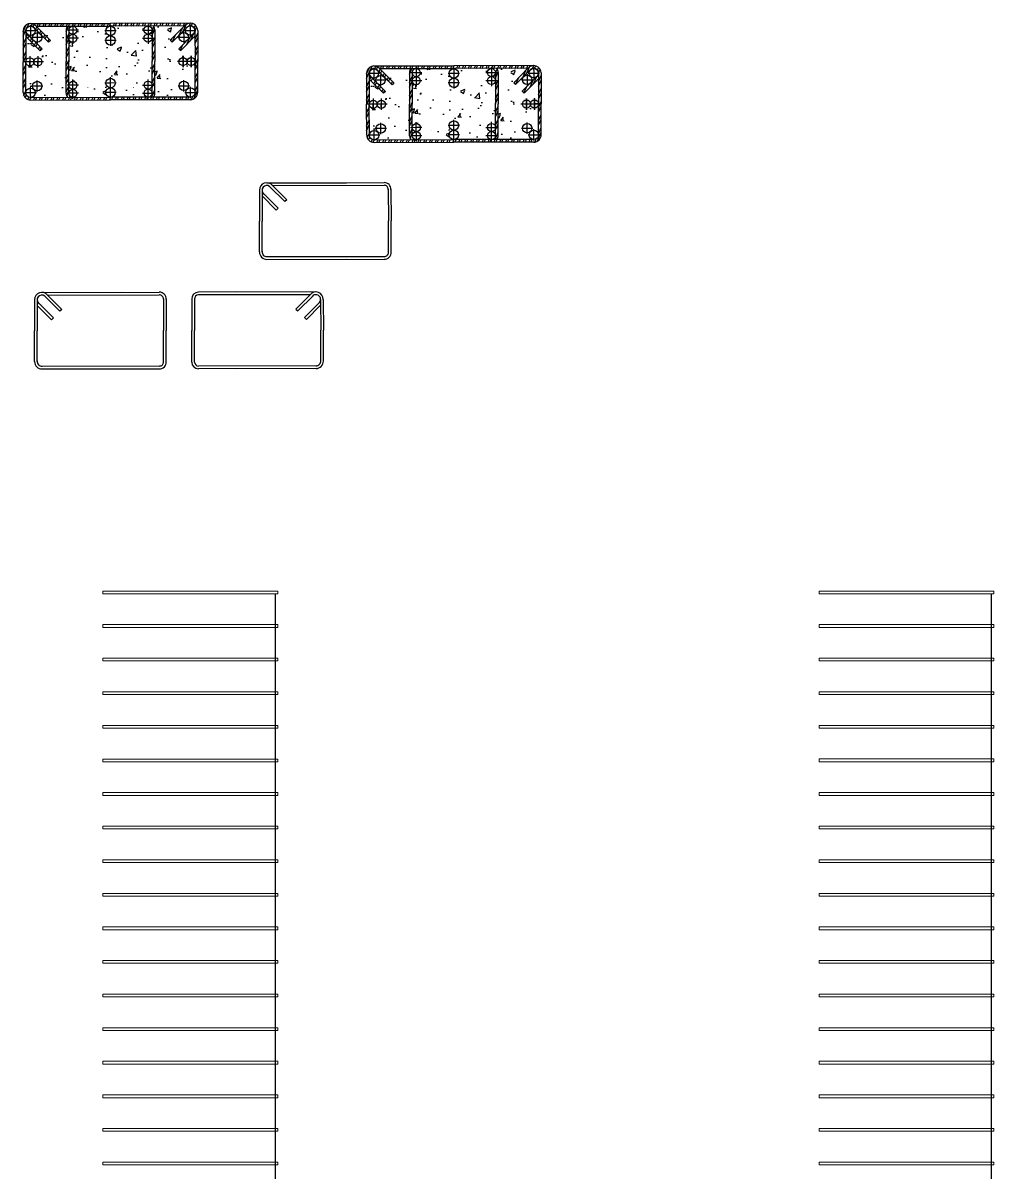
# Model space of a CAD drawing. Header units: millimetres. Extents: x 2329 to 2450, y 1882 to 1940.
# Drawn here: x 2446.866 to 2449.754, y 1908.313 to 1911.754 of the extents above; entities that cross this region are included whole.
import ezdxf

# ---------------------------------------------------------------- set-up
doc = ezdxf.new("R2010")
doc.units = ezdxf.units.MM
doc.linetypes.add('CENTRO', pattern=[50.8, 31.75, -6.35, 6.35, -6.35])
for name, color, linetype, lineweight in [('armature longitudinali', 5, 'Continuous', 25), ('Fondazione', 7, 'Continuous', 25), ('staffe', 252, 'Continuous', 20)]:
    doc.layers.add(name, color=color, linetype=linetype, lineweight=lineweight)
doc.layers.add('grigio', color=252, linetype='Continuous')
doc.layers.add('linea di sezione', color=10, linetype='CENTRO')
pattern_1 = [(246, (0, 0), (0.01450253414, -0.00645694421), []), (246, (0.002845, -0.00741), (0.01450253414, -0.00645694421), [])]
pattern_2 = [(246, (1.02161, -0.126401), (0.01450253414, -0.00645694421), []), (246, (1.024454, -0.133811), (0.01450253414, -0.00645694421), [])]
pattern_3 = [(50, (1.02161, -0.1264), (0.1275292683, -0.01115736), [0.013335, -0.146685]), (355, (1.02161, -0.1264), (-0.024670395, 0.1337397917), [0.010668, -0.117348409]), (100.4514447, (1.03224, -0.12733), (0.102858873, 0.1225824263), [0.011333006, -0.124663171]), (46.1842, (1.02161, -0.09084), (0.189755329, -0.0294296296), [0.0200025, -0.2200275]), (96.6355576, (1.03742, -0.0933), (0.166182894, 0.173198287), [0.016999516, -0.186994926]), (351.184151, (1.0216, -0.09084), (0.166182894, 0.173198287), [0.016001977, -0.176021812]), (21, (1.03939, -0.09973), (0.106130074, -0.0715856387), [0.013335, -0.146685]), (326, (1.03939, -0.09973), (0.04326142, 0.1289315763), [0.010668, -0.117348]), (71.451445, (1.04823, -0.1057), (0.1493914935, 0.057345938), [0.011333006, -0.1246629563]), (37.5, (1.02161, -0.1264), (0.0021620223, 0.0591885272), [0, -0.1159256, 0, -0.119126, 0, -0.1177925]), (7.5, (1.02161, -0.1264), (0.0467737638, 0.0701264024), [0, -0.0679196, 0, -0.1132586, 0, -0.0448945]), (327.5, (0.98196, -0.1264), (0.0949134166, -0.0040101208), [0, -0.04445, 0, -0.138684, 0, -0.184023]), (317.5, (0.96418, -0.1264), (0.103690427, 0.0177985437), [0, -0.057785, 0, -0.0921004, 0, -0.130683])]

# ---------------------------------------------------------------- blocks, each defined once
blk = doc.blocks.new('*U8')
at = {"layer": 'staffe'}
blk.add_lwpolyline([(-0.0083, -0.512), (-0.0083, 0.008), (0, 0.008), (0, -0.512)], close=True, dxfattribs=at)
blk = doc.blocks.new('*U9')
at = {"layer": 'staffe', "color": 0, "linetype": 'ByBlock', "lineweight": -2, "transparency": 16777216, "rotation": 270}
for p in [(2449.7463, 1910.0547), (2449.7463, 1909.9547), (2449.7463, 1909.8547), (2449.7463, 1909.7547), (2449.7463, 1909.6547), (2449.7463, 1909.5547), (2449.7463, 1909.4547), (2449.7463, 1909.3547), (2449.7463, 1909.2547), (2449.7463, 1909.1547), (2449.7463, 1909.0547), (2449.7463, 1908.9547), (2449.7463, 1908.8547), (2449.7463, 1908.7547), (2449.7463, 1908.6547), (2449.7463, 1908.5547), (2449.7463, 1908.4547), (2449.7463, 1908.3547)]:
    blk.add_blockref('*U8', p, dxfattribs=at)

msp = doc.modelspace()

# ---------------------------------------------------------------- hatches: boundary and pattern name
at = {"layer": 'grigio', "transparency": 33554687}
h = msp.add_hatch(dxfattribs=at)
h.set_pattern_fill('STEEL', color=256, scale=0.005, angle=201)
h.set_pattern_definition(pattern_1)
h.paths.add_polyline_path([(2446.8744, 1911.6386), (2446.8744, 1911.7306, -0.623285), (2446.897, 1911.7416), (2446.9422, 1911.6964), (2446.9479, 1911.702), (2446.9054, 1911.7446), (2446.9054, 1911.7446, 0.702941), (2446.8664, 1911.7306), (2446.8664, 1911.6386), (2446.8668, 1911.5467, 0.408671), (2446.8889, 1911.5246), (2447.1265, 1911.5253), (2447.364, 1911.5255, 0.411459), (2447.386, 1911.5479), (2447.386, 1911.6396), (2447.3857, 1911.7316, 0.702941), (2447.3467, 1911.7454), (2447.3467, 1911.7454), (2447.3043, 1911.7027), (2447.31, 1911.6971), (2447.3526, 1911.74, -0.715008), (2447.3777, 1911.7316), (2447.378, 1911.6396), (2447.378, 1911.5476, -0.413615), (2447.3641, 1911.5336), (2447.1264, 1911.5333), (2446.8888, 1911.5326, -0.414211), (2446.8748, 1911.5466)])
h.paths.add_polyline_path([(2446.8798, 1911.7195, -0.23207), (2446.8744, 1911.7306), (2446.8744, 1911.7136), (2446.9169, 1911.6711), (2446.9226, 1911.6767)], flags=17)
h.paths.add_polyline_path([(2447.3777, 1911.7146), (2447.3777, 1911.7316, -0.23207), (2447.3723, 1911.7205), (2447.3297, 1911.6775), (2447.3354, 1911.6719)], flags=17)
h = msp.add_hatch(dxfattribs=at)
h.set_pattern_fill('AR-CONC', color=256, scale=0.0007)
h.paths.add_polyline_path([(2446.9941, 1911.7327, -0.161554), (2446.9981, 1911.7447), (2446.9054, 1911.7446), (2446.9479, 1911.702), (2446.9422, 1911.6964), (2446.9181, 1911.7204, -0.198912), (2446.9222, 1911.7105, -0.59899), (2446.9005, 1911.6989), (2446.9226, 1911.6767), (2446.9169, 1911.6711), (2446.8744, 1911.7136), (2446.8744, 1911.6386), (2446.8744, 1911.6383), (2446.8744, 1911.6383, -1), (2446.8984, 1911.6383, -0.998023), (2446.8744, 1911.6383), (2446.8748, 1911.5464, -0.66813), (2446.8987, 1911.5563, -0.199938), (2446.8945, 1911.5663, -1), (2446.9225, 1911.5663, -0.666762), (2446.8987, 1911.5563, -0.199938), (2446.9028, 1911.5464, -0.359722), (2446.8914, 1911.5327), (2446.9985, 1911.533, -0.161554), (2446.9945, 1911.5449), (2446.9941, 1911.6388)])
h.paths.add_polyline_path([(2446.9224, 1911.6383, -1), (2446.8984, 1911.6383, -1)], flags=16)
h = msp.add_hatch(dxfattribs=at)
h.set_pattern_fill('AR-CONC', color=256, scale=0.0007)
h.paths.add_polyline_path([(2446.9024, 1911.7303, -0.198913), (2446.8983, 1911.7204, -0.414214), (2446.9181, 1911.7204), (2446.8984, 1911.7402, -0.198499)])
h.paths.add_polyline_path([(2446.8983, 1911.7204, -0.357479), (2446.8807, 1911.7187), (2446.8966, 1911.7028, -0.148045), (2446.8942, 1911.7105, -0.198913)])
h = msp.add_hatch(dxfattribs=at)
h.set_pattern_fill('STEEL', color=256, scale=0.005, angle=201)
h.set_pattern_definition(pattern_1)
h.paths.add_polyline_path([(2447.3636, 1911.7535), (2447.126, 1911.7529), (2446.8884, 1911.7526, -0.223863), (2446.9054, 1911.7446), (2447.126, 1911.7448), (2447.3467, 1911.7454, -0.223863)])
h = msp.add_hatch(dxfattribs=at)
h.set_pattern_fill('STEEL', color=256, scale=0.005, angle=201)
h.set_pattern_definition(pattern_1)
h.paths.add_polyline_path([(2447.0022, 1911.7327, -0.413618), (2447.0141, 1911.7447), (2446.9981, 1911.7447, 0.161554), (2446.9941, 1911.7327), (2446.9941, 1911.6388), (2446.9945, 1911.5449, 0.161554), (2446.9985, 1911.533), (2447.0146, 1911.533, -0.414214), (2447.0025, 1911.545), (2447.0022, 1911.6388)])
h.paths.add_polyline_path([(2447.258, 1911.7332, 0.161554), (2447.254, 1911.7452), (2447.2379, 1911.7451, -0.414214), (2447.2499, 1911.7332), (2447.2503, 1911.6393), (2447.2503, 1911.5455, -0.413618), (2447.2383, 1911.5335), (2447.2544, 1911.5335, 0.161554), (2447.2583, 1911.5455), (2447.2583, 1911.6393)])
h = msp.add_hatch(dxfattribs=at)
h.set_pattern_fill('AR-CONC', color=256, scale=0.0007)
h.paths.add_polyline_path([(2447.2503, 1911.6393), (2447.25, 1911.7083, -0.976486), (2447.226, 1911.7089, -0.413058), (2447.238, 1911.7209, -0.41537), (2447.2259, 1911.7329, -0.413356), (2447.2379, 1911.7449), (2447.126, 1911.7448), (2447.126, 1911.7443, -0.414512), (2447.14, 1911.7303, -0.410486), (2447.1262, 1911.7163, -0.414214), (2447.1402, 1911.7023, -1), (2447.1122, 1911.7023, -0.410486), (2447.126, 1911.7163, -0.414214), (2447.112, 1911.7303, -0.413916), (2447.126, 1911.7443), (2447.0142, 1911.7444, -0.413866), (2447.0262, 1911.7324, -0.414214), (2447.0142, 1911.7204, -0.414214), (2447.0262, 1911.7084, -1), (2447.0022, 1911.7084), (2447.0022, 1911.6388), (2447.0025, 1911.5687, -1.001976), (2447.0265, 1911.5688, -0.413058), (2447.0145, 1911.5568, -0.41537), (2447.0266, 1911.5448, -0.355492), (2447.017, 1911.533), (2447.1264, 1911.5333, -0.41537), (2447.1124, 1911.5473, -0.413058), (2447.1263, 1911.5613, -0.41164), (2447.1125, 1911.5753, -1), (2447.1405, 1911.5753, -0.413058), (2447.1265, 1911.5613, -0.41164), (2447.1404, 1911.5473, -0.413058), (2447.1264, 1911.5333), (2447.2359, 1911.5335, -0.356608), (2447.2263, 1911.5452, -0.414214), (2447.2383, 1911.5572, -0.414214), (2447.2263, 1911.5692, -0.973815), (2447.2503, 1911.5699)])
h.paths.add_polyline_path([(2447.0585, 1911.5616), (2447.0585, 1911.5613), (2447.0585, 1911.5611), (2447.0585, 1911.5613)], flags=16)
h = msp.add_hatch(dxfattribs=at)
h.set_pattern_fill('AR-CONC', color=256, scale=0.0007)
h.paths.add_polyline_path([(2447.3497, 1911.7313, -0.197887), (2447.3538, 1911.7411), (2447.334, 1911.7212, -0.413883), (2447.3538, 1911.7213, -0.199938)])
h.paths.add_polyline_path([(2447.3714, 1911.7196, -0.355146), (2447.3538, 1911.7213, -0.199938), (2447.358, 1911.7114, -0.144919), (2447.3557, 1911.7038)])
h.paths.add_polyline_path([(2447.2499, 1911.7323, -0.399199), (2447.238, 1911.7209, -0.399199), (2447.25, 1911.7096)])
h.paths.add_polyline_path([(2447.0022, 1911.7324), (2447.0022, 1911.7084, -0.414161), (2447.0142, 1911.7204, -0.414214)])
h.paths.add_polyline_path([(2447.2503, 1911.5686, -0.398756), (2447.2383, 1911.5572, -0.398756), (2447.2503, 1911.5459)])
h = msp.add_hatch(dxfattribs=at)
h.set_pattern_fill('AR-CONC', color=256, scale=0.0007)
h.paths.add_polyline_path([(2447.258, 1911.7332, 0.161554), (2447.254, 1911.7451), (2447.3467, 1911.7454), (2447.3043, 1911.7027), (2447.31, 1911.697), (2447.334, 1911.7212, 0.198912), (2447.3299, 1911.7113, 0.59899), (2447.3517, 1911.6997), (2447.3297, 1911.6775), (2447.3354, 1911.6718), (2447.3777, 1911.7145), (2447.378, 1911.6395), (2447.378, 1911.6392), (2447.378, 1911.6392, 1), (2447.354, 1911.6391, 0.998023), (2447.378, 1911.6392), (2447.378, 1911.5473, 0.66813), (2447.3541, 1911.5572, 0.199938), (2447.3582, 1911.5671, 1), (2447.3302, 1911.567, 0.666762), (2447.3541, 1911.5572, 0.199938), (2447.35, 1911.5472, 0.359722), (2447.3614, 1911.5335), (2447.2543, 1911.5334, 0.161554), (2447.2583, 1911.5454), (2447.2583, 1911.6393)])
h.paths.add_polyline_path([(2447.33, 1911.6391, 1), (2447.354, 1911.6391, 1)], flags=16)
h = msp.add_hatch(dxfattribs=at)
h.set_pattern_fill('STEEL', color=256, scale=0.005, angle=201)
h.set_pattern_definition(pattern_2)
h.paths.add_polyline_path([(2447.896, 1911.5122), (2447.896, 1911.6042, -0.623285), (2447.9186, 1911.6152), (2447.9639, 1911.57), (2447.9695, 1911.5756), (2447.927, 1911.6182), (2447.927, 1911.6182, 0.702941), (2447.888, 1911.6042), (2447.888, 1911.5122), (2447.8884, 1911.4203, 0.408671), (2447.9105, 1911.3982), (2448.1481, 1911.3989), (2448.3857, 1911.3991, 0.411459), (2448.4077, 1911.4215), (2448.4077, 1911.5132), (2448.4073, 1911.6052, 0.702941), (2448.3683, 1911.619), (2448.3683, 1911.619), (2448.3259, 1911.5763), (2448.3316, 1911.5707), (2448.3742, 1911.6136, -0.715008), (2448.3993, 1911.6052), (2448.3997, 1911.5132), (2448.3997, 1911.4212, -0.413615), (2448.3857, 1911.4072), (2448.148, 1911.4069), (2447.9104, 1911.4062, -0.414211), (2447.8964, 1911.4202)])
h.paths.add_polyline_path([(2447.9015, 1911.5931, -0.23207), (2447.896, 1911.6042), (2447.896, 1911.5872), (2447.9386, 1911.5447), (2447.9442, 1911.5503)], flags=17)
h.paths.add_polyline_path([(2448.3994, 1911.5882), (2448.3993, 1911.6052, -0.23207), (2448.3939, 1911.5941), (2448.3513, 1911.5511), (2448.357, 1911.5455)], flags=17)
h = msp.add_hatch(dxfattribs=at)
h.set_pattern_fill('STEEL', color=256, scale=0.005, angle=201)
h.set_pattern_definition(pattern_2)
h.paths.add_polyline_path([(2448.3852, 1911.6271), (2448.1476, 1911.6265), (2447.91, 1911.6262, -0.223863), (2447.927, 1911.6182), (2448.1476, 1911.6184), (2448.3683, 1911.619, -0.223863)])
h = msp.add_hatch(dxfattribs=at)
h.set_pattern_fill('AR-CONC', color=256, scale=0.0007)
h.set_pattern_definition(pattern_3)
h.paths.add_polyline_path([(2448.0157, 1911.6063, -0.161554), (2448.0197, 1911.6183), (2447.927, 1911.6182), (2447.9695, 1911.5756), (2447.9639, 1911.57), (2447.9397, 1911.594, -0.198912), (2447.9438, 1911.5841, -0.59899), (2447.9221, 1911.5725), (2447.9442, 1911.5503), (2447.9386, 1911.5447), (2447.896, 1911.5872), (2447.896, 1911.5122), (2447.896, 1911.5119), (2447.896, 1911.5119, -1), (2447.92, 1911.5119, -0.998023), (2447.896, 1911.5119), (2447.8964, 1911.42, -0.66813), (2447.9203, 1911.4299, -0.199938), (2447.9161, 1911.4399, -1), (2447.9441, 1911.4399, -0.666762), (2447.9203, 1911.4299, -0.199938), (2447.9244, 1911.42, -0.359722), (2447.913, 1911.4063), (2448.0201, 1911.4066, -0.161554), (2448.0161, 1911.4185), (2448.0157, 1911.5124)])
h.paths.add_polyline_path([(2447.944, 1911.5119, -1), (2447.92, 1911.5119, -1)], flags=16)
h = msp.add_hatch(dxfattribs=at)
h.set_pattern_fill('STEEL', color=256, scale=0.005, angle=201)
h.set_pattern_definition(pattern_2)
h.paths.add_polyline_path([(2448.0238, 1911.6063, -0.413618), (2448.0357, 1911.6183), (2448.0197, 1911.6183, 0.161554), (2448.0157, 1911.6063), (2448.0157, 1911.5124), (2448.0161, 1911.4185, 0.161554), (2448.0201, 1911.4066), (2448.0362, 1911.4066, -0.414214), (2448.0241, 1911.4186), (2448.0238, 1911.5124)])
h.paths.add_polyline_path([(2448.2796, 1911.6068, 0.161554), (2448.2756, 1911.6188), (2448.2595, 1911.6187, -0.414214), (2448.2715, 1911.6068), (2448.2719, 1911.5129), (2448.2719, 1911.4191, -0.413618), (2448.2599, 1911.4071), (2448.276, 1911.4071, 0.161554), (2448.28, 1911.4191), (2448.28, 1911.5129)])
h = msp.add_hatch(dxfattribs=at)
h.set_pattern_fill('AR-CONC', color=256, scale=0.0007)
h.set_pattern_definition(pattern_3)
h.paths.add_polyline_path([(2448.2719, 1911.5129), (2448.2716, 1911.5819, -0.976486), (2448.2476, 1911.5825, -0.413058), (2448.2596, 1911.5945, -0.41537), (2448.2476, 1911.6065, -0.413356), (2448.2595, 1911.6185), (2448.1476, 1911.6184), (2448.1476, 1911.6179, -0.414512), (2448.1616, 1911.6039, -0.410486), (2448.1478, 1911.5899, -0.414214), (2448.1618, 1911.5759, -1), (2448.1338, 1911.5759, -0.410486), (2448.1476, 1911.5899, -0.414214), (2448.1336, 1911.6039, -0.413916), (2448.1476, 1911.6179), (2448.0358, 1911.618, -0.413866), (2448.0478, 1911.606, -0.414214), (2448.0358, 1911.594, -0.414214), (2448.0478, 1911.582, -1), (2448.0238, 1911.582), (2448.0238, 1911.5124), (2448.0241, 1911.4423, -1.001976), (2448.0481, 1911.4424, -0.413058), (2448.0361, 1911.4304, -0.41537), (2448.0482, 1911.4184, -0.355492), (2448.0386, 1911.4066), (2448.148, 1911.4069, -0.41537), (2448.134, 1911.4209, -0.413058), (2448.1479, 1911.4349, -0.41164), (2448.1341, 1911.4489, -1), (2448.1621, 1911.4489, -0.413058), (2448.1481, 1911.4349, -0.41164), (2448.162, 1911.4209, -0.413058), (2448.148, 1911.4069), (2448.2575, 1911.4071, -0.356608), (2448.2479, 1911.4188, -0.414214), (2448.2599, 1911.4308, -0.414214), (2448.2479, 1911.4428, -0.973815), (2448.2719, 1911.4434)])
h.paths.add_polyline_path([(2448.0801, 1911.4352), (2448.0801, 1911.4349), (2448.0801, 1911.4347), (2448.0801, 1911.4349)], flags=16)
h = msp.add_hatch(dxfattribs=at)
h.set_pattern_fill('AR-CONC', color=256, scale=0.0007)
h.set_pattern_definition(pattern_3)
h.paths.add_polyline_path([(2448.3713, 1911.6049, -0.197887), (2448.3754, 1911.6147), (2448.3557, 1911.5948, -0.413883), (2448.3754, 1911.5949, -0.199938)])
h.paths.add_polyline_path([(2448.393, 1911.5932, -0.355146), (2448.3754, 1911.5949, -0.199938), (2448.3796, 1911.585, -0.144919), (2448.3773, 1911.5774)])
h.paths.add_polyline_path([(2448.2715, 1911.6059, -0.399199), (2448.2596, 1911.5945, -0.399199), (2448.2716, 1911.5832)])
h.paths.add_polyline_path([(2448.0238, 1911.606), (2448.0238, 1911.582, -0.414161), (2448.0358, 1911.594, -0.414214)])
h.paths.add_polyline_path([(2448.2719, 1911.4422, -0.398756), (2448.2599, 1911.4308, -0.398756), (2448.2719, 1911.4194)])
h = msp.add_hatch(dxfattribs=at)
h.set_pattern_fill('AR-CONC', color=256, scale=0.0007)
h.set_pattern_definition(pattern_3)
h.paths.add_polyline_path([(2448.2796, 1911.6068, 0.161554), (2448.2756, 1911.6187), (2448.3683, 1911.619), (2448.3259, 1911.5763), (2448.3316, 1911.5706), (2448.3556, 1911.5948, 0.198912), (2448.3516, 1911.5849, 0.59899), (2448.3734, 1911.5733), (2448.3513, 1911.5511), (2448.357, 1911.5454), (2448.3994, 1911.5881), (2448.3996, 1911.5131), (2448.3996, 1911.5128), (2448.3996, 1911.5128, 1), (2448.3756, 1911.5127, 0.998023), (2448.3996, 1911.5128), (2448.3996, 1911.4209, 0.66813), (2448.3757, 1911.4308, 0.199938), (2448.3798, 1911.4407, 1), (2448.3518, 1911.4406, 0.666762), (2448.3757, 1911.4308, 0.199938), (2448.3716, 1911.4208, 0.359722), (2448.383, 1911.4071), (2448.2759, 1911.407, 0.161554), (2448.2799, 1911.419), (2448.2799, 1911.5129)])
h.paths.add_polyline_path([(2448.3516, 1911.5127, 1), (2448.3756, 1911.5127, 1)], flags=16)

# ---------------------------------------------------------------- linework, layer by layer
for points in [[(2446.9941, 1911.7327), (2446.9941, 1911.6387)], [(2447.0022, 1911.7327), (2447.0022, 1911.6387)], [(2447.2499, 1911.7332), (2447.2503, 1911.6392)], [(2447.258, 1911.7332), (2447.2583, 1911.6392)], [(2446.8884, 1911.7166), (2446.8884, 1911.7166)], [(2446.9945, 1911.5449), (2446.9941, 1911.6389)], [(2447.0025, 1911.545), (2447.0022, 1911.639)], [(2447.2503, 1911.5455), (2447.2503, 1911.6395)], [(2447.2583, 1911.5455), (2447.2583, 1911.6395)], [(2447.91, 1911.5902), (2447.91, 1911.5902)], [(2448.0157, 1911.6063), (2448.0157, 1911.5123)], [(2448.0238, 1911.6063), (2448.0238, 1911.5123)], [(2448.2715, 1911.6068), (2448.2719, 1911.5128)], [(2448.2796, 1911.6068), (2448.28, 1911.5128)], [(2446.8887, 1911.5604), (2446.8887, 1911.5604)], [(2446.8985, 1911.5646), (2446.8986, 1911.5645)], [(2447.3542, 1911.5655), (2447.3542, 1911.5654)], [(2447.3641, 1911.5613), (2447.3641, 1911.5613)], [(2448.0161, 1911.4185), (2448.0157, 1911.5125)], [(2448.0241, 1911.4186), (2448.0238, 1911.5126)], [(2448.2719, 1911.4191), (2448.2719, 1911.5131)], [(2448.28, 1911.4191), (2448.28, 1911.5131)], [(2447.9104, 1911.434), (2447.9104, 1911.434)], [(2447.9202, 1911.4382), (2447.9202, 1911.4381)], [(2448.3758, 1911.4391), (2448.3758, 1911.439)], [(2448.3857, 1911.4349), (2448.3857, 1911.4349)], [(2447.9526, 1911.2589), (2447.953, 1911.1649)], [(2447.9607, 1911.259), (2447.9611, 1911.165)], [(2447.5911, 1911.2423), (2447.5911, 1911.2423)], [(2447.953, 1911.0712), (2447.953, 1911.1652)], [(2447.9611, 1911.0712), (2447.9611, 1911.1652)], [(2446.9221, 1910.916), (2446.9221, 1910.916)], [(2447.2836, 1910.9326), (2447.284, 1910.8386)], [(2447.2917, 1910.9327), (2447.2921, 1910.8387)], [(2447.3678, 1910.9323), (2447.3678, 1910.8383)], [(2447.3759, 1910.9323), (2447.3759, 1910.8383)], [(2447.284, 1910.7449), (2447.284, 1910.8389)], [(2447.2921, 1910.7449), (2447.2921, 1910.8389)], [(2447.3681, 1910.7446), (2447.3678, 1910.8386)], [(2447.3762, 1910.7446), (2447.3759, 1910.8386)]]:
    msp.add_lwpolyline(points)
for centre, radius in [((2446.8884, 1911.7303), 0.014), ((2447.0142, 1911.7324), 0.012), ((2447.126, 1911.7303), 0.014), ((2447.2379, 1911.7329), 0.012), ((2447.344, 1911.7114), 0.014), ((2447.3637, 1911.7313), 0.014), ((2446.9082, 1911.7105), 0.014), ((2447.0142, 1911.7084), 0.012), ((2447.1262, 1911.7023), 0.014), ((2447.238, 1911.7089), 0.012), ((2446.8864, 1911.6383), 0.012), ((2446.9104, 1911.6383), 0.012), ((2447.3421, 1911.6392), 0.012), ((2447.3421, 1911.6391), 0.012), ((2447.3661, 1911.6393), 0.012), ((2447.3661, 1911.6391), 0.012), ((2447.1265, 1911.5753), 0.014), ((2447.91, 1911.6039), 0.014), ((2447.9298, 1911.5841), 0.014), ((2448.0358, 1911.606), 0.012), ((2448.0358, 1911.582), 0.012), ((2448.1476, 1911.6039), 0.014), ((2448.1478, 1911.5759), 0.014), ((2448.2596, 1911.6065), 0.012), ((2448.2596, 1911.5825), 0.012), ((2448.3656, 1911.585), 0.014), ((2448.3853, 1911.6049), 0.014), ((2446.8888, 1911.5464), 0.014), ((2446.9085, 1911.5663), 0.014), ((2447.0145, 1911.5688), 0.012), ((2447.0146, 1911.5448), 0.012), ((2447.1264, 1911.5473), 0.014), ((2447.2383, 1911.5692), 0.012), ((2447.2383, 1911.5452), 0.012), ((2447.3443, 1911.5671), 0.014), ((2447.3641, 1911.5473), 0.014), ((2447.908, 1911.5119), 0.012), ((2447.932, 1911.5119), 0.012), ((2448.3637, 1911.5128), 0.012), ((2448.3637, 1911.5127), 0.012), ((2448.3877, 1911.5129), 0.012), ((2448.3877, 1911.5127), 0.012), ((2447.9301, 1911.4399), 0.014), ((2448.0361, 1911.4424), 0.012), ((2448.1481, 1911.4489), 0.014), ((2448.2599, 1911.4428), 0.012), ((2448.3659, 1911.4407), 0.014), ((2447.9104, 1911.42), 0.014), ((2448.0362, 1911.4184), 0.012), ((2448.148, 1911.4209), 0.014), ((2448.2599, 1911.4188), 0.012), ((2448.3857, 1911.4209), 0.014)]:
    msp.add_circle(centre, radius)
for centre, radius, start, end in [((2446.8884, 1911.7306), 0.022, 39.2093, 180.2209), ((2446.8884, 1911.7306), 0.014, 52.2608, 232.2608), ((2447.0142, 1911.7327), 0.02, 143.6002, 180), ((2447.2379, 1911.7331), 0.02, 0.2262, 36.626), ((2447.3637, 1911.7315), 0.022, 0.0053, 141.0169), ((2447.3637, 1911.7315), 0.014, 307.9654, 142.487), ((2446.8884, 1911.7026), 0.022, 230.478, 230.7907), ((2447.3638, 1911.7035), 0.022, 309.4355, 309.7482), ((2447.91, 1911.6042), 0.022, 39.2093, 180.2209), ((2448.3853, 1911.6051), 0.022, 0.0053, 141.0169), ((2446.8887, 1911.5746), 0.022, 129.4355, 129.7482), ((2447.364, 1911.5756), 0.022, 50.478, 50.7907), ((2447.91, 1911.6042), 0.014, 52.2608, 232.2608), ((2448.0358, 1911.6063), 0.02, 143.6002, 180), ((2448.2595, 1911.6067), 0.02, 0.2262, 36.626), ((2448.3853, 1911.6051), 0.014, 307.9654, 142.487), ((2447.91, 1911.5762), 0.022, 230.478, 230.7907), ((2448.3854, 1911.5771), 0.022, 309.4355, 309.7482), ((2446.8891, 1911.5469), 0.0223, 180.5778, 269.414), ((2447.0145, 1911.545), 0.02, 180.2262, 216.626), ((2447.2383, 1911.5455), 0.02, 323.6002, 0), ((2447.3637, 1911.5478), 0.0223, 270.8122, 359.6484), ((2447.9103, 1911.4482), 0.022, 129.4355, 129.7482), ((2448.3857, 1911.4492), 0.022, 50.478, 50.7907), ((2447.9107, 1911.4205), 0.0223, 180.5778, 269.414), ((2448.0361, 1911.4186), 0.02, 180.2262, 216.626), ((2448.2599, 1911.4191), 0.02, 323.6002, 0), ((2448.3853, 1911.4214), 0.0223, 270.8122, 359.6484), ((2447.5911, 1911.2563), 0.022, 39.2093, 180.2209), ((2447.9406, 1911.2589), 0.0201, 357.0708, 90.3358), ((2447.5911, 1911.2563), 0.014, 52.2608, 232.2608), ((2447.5911, 1911.2561), 0.014, 183.4766, 236.3164), ((2447.9406, 1911.2589), 0.012, 357.0708, 90.3358), ((2447.5911, 1911.2283), 0.022, 230.478, 230.7907), ((2447.5914, 1911.1004), 0.022, 129.4355, 129.7482), ((2447.5918, 1911.0726), 0.0223, 180.5778, 269.414), ((2447.5914, 1911.0724), 0.014, 173.2414, 270.6476), ((2447.942, 1911.0702), 0.0192, 264.7474, 4.9896), ((2447.942, 1911.0702), 0.0111, 264.7474, 4.9896), ((2446.9221, 1910.93), 0.022, 39.2093, 180.2209), ((2446.9221, 1910.93), 0.014, 52.2608, 232.2608), ((2447.2717, 1910.9326), 0.0201, 357.0708, 90.3358), ((2447.2717, 1910.9326), 0.012, 357.0708, 90.3358), ((2447.3879, 1910.9323), 0.0201, 90, 180), ((2447.3879, 1910.9323), 0.012, 90, 180), ((2447.7374, 1910.9312), 0.022, 0.0053, 141.0169), ((2447.7374, 1910.9312), 0.014, 307.9654, 142.487), ((2446.9221, 1910.9298), 0.014, 183.4766, 236.3164), ((2447.7374, 1910.9309), 0.014, 303.4347, 4.4736), ((2446.9221, 1910.902), 0.022, 230.478, 230.7907), ((2447.7375, 1910.9032), 0.022, 309.4355, 309.7482), ((2446.9224, 1910.7741), 0.022, 129.4355, 129.7482), ((2447.7377, 1910.7752), 0.022, 50.478, 50.7907), ((2446.9228, 1910.7463), 0.0223, 180.5778, 269.414), ((2446.9224, 1910.7461), 0.014, 173.2414, 270.6476), ((2447.273, 1910.7439), 0.0192, 264.7474, 4.9896), ((2447.273, 1910.7439), 0.0111, 264.7474, 4.9896), ((2447.3882, 1910.7446), 0.0201, 180, 270), ((2447.3882, 1910.7446), 0.012, 180, 270), ((2447.7378, 1910.7472), 0.014, 269.3524, 6.7586), ((2447.7376, 1910.7472), 0.014, 269.9804, 270.1362), ((2447.7374, 1910.7475), 0.0223, 270.8122, 359.6484)]:
    msp.add_arc(centre, radius, start, end)
at = {"layer": 'armature longitudinali'}
for points in [[(2447.6159, 1910.0547), (2447.6159, 1908.3129)], [(2449.7463, 1910.0547), (2449.7463, 1908.3129)]]:
    msp.add_lwpolyline(points, dxfattribs=at)
at = {"layer": 'Fondazione'}
for p, q in [((2446.897, 1911.7416), (2446.9422, 1911.6964)), ((2446.9054, 1911.7446), (2446.9479, 1911.702)), ((2447.3467, 1911.7454), (2447.3043, 1911.7027)), ((2447.3551, 1911.7425), (2447.31, 1911.6971)), ((2446.8744, 1911.7136), (2446.9169, 1911.6711)), ((2446.8773, 1911.722), (2446.9226, 1911.6767)), ((2446.9479, 1911.702), (2446.9422, 1911.6964)), ((2447.3043, 1911.7027), (2447.31, 1911.6971)), ((2447.3723, 1911.7205), (2447.3297, 1911.6775)), ((2447.3777, 1911.7146), (2447.3354, 1911.6719)), ((2446.9226, 1911.6767), (2446.9169, 1911.6711)), ((2447.3297, 1911.6775), (2447.3354, 1911.6719)), ((2447.899, 1911.5956), (2447.9442, 1911.5503)), ((2447.9186, 1911.6152), (2447.9639, 1911.57)), ((2447.927, 1911.6182), (2447.9695, 1911.5756)), ((2448.3683, 1911.619), (2448.3259, 1911.5763)), ((2448.3767, 1911.6161), (2448.3316, 1911.5707)), ((2448.3939, 1911.5941), (2448.3513, 1911.5511)), ((2448.3994, 1911.5882), (2448.357, 1911.5455)), ((2447.896, 1911.5872), (2447.9386, 1911.5447)), ((2447.9695, 1911.5756), (2447.9639, 1911.57)), ((2448.3259, 1911.5763), (2448.3316, 1911.5707)), ((2447.9442, 1911.5503), (2447.9386, 1911.5447)), ((2448.3513, 1911.5511), (2448.357, 1911.5455)), ((2447.58, 1911.2477), (2447.6253, 1911.2025)), ((2447.5997, 1911.2674), (2447.6449, 1911.2221)), ((2447.6081, 1911.2703), (2447.6506, 1911.2278)), ((2447.5771, 1911.2394), (2447.6196, 1911.1968)), ((2447.6506, 1911.2278), (2447.6449, 1911.2221)), ((2447.6253, 1911.2025), (2447.6196, 1911.1968)), ((2446.9307, 1910.9411), (2446.976, 1910.8958)), ((2446.9391, 1910.944), (2446.9816, 1910.9015)), ((2447.7204, 1910.9451), (2447.678, 1910.9024)), ((2447.7288, 1910.9422), (2447.6837, 1910.8968)), ((2446.9081, 1910.913), (2446.9507, 1910.8705)), ((2446.9111, 1910.9214), (2446.9563, 1910.8762)), ((2446.9816, 1910.9015), (2446.976, 1910.8958)), ((2447.678, 1910.9024), (2447.6837, 1910.8968)), ((2447.746, 1910.9201), (2447.7034, 1910.8772)), ((2447.7515, 1910.9143), (2447.7091, 1910.8716)), ((2446.9563, 1910.8762), (2446.9507, 1910.8705)), ((2447.7034, 1910.8772), (2447.7091, 1910.8716))]:
    msp.add_line(p, q, dxfattribs=at)
for points in [[(2446.8664, 1911.7306), (2446.8664, 1911.6386)], [(2446.8744, 1911.7306), (2446.8744, 1911.6386)], [(2446.8884, 1911.7527), (2447.126, 1911.7529)], [(2446.9054, 1911.7446), (2447.126, 1911.7448)], [(2447.3636, 1911.7536), (2447.126, 1911.7529)], [(2447.3467, 1911.7454), (2447.126, 1911.7448)], [(2447.3777, 1911.7316), (2447.378, 1911.6396)], [(2447.3857, 1911.7316), (2447.386, 1911.6396)], [(2446.8668, 1911.5466), (2446.8664, 1911.6386)], [(2446.8744, 1911.6386), (2446.8744, 1911.6386)], [(2446.8748, 1911.5466), (2446.8744, 1911.6386)], [(2446.8744, 1911.6386), (2446.8744, 1911.6386)], [(2447.378, 1911.6396), (2447.378, 1911.6396)], [(2447.378, 1911.5476), (2447.378, 1911.6396)], [(2447.378, 1911.6396), (2447.378, 1911.6396)], [(2447.386, 1911.5476), (2447.386, 1911.6396)], [(2447.91, 1911.6263), (2448.1476, 1911.6265)], [(2448.3852, 1911.6272), (2448.1476, 1911.6265)], [(2447.888, 1911.6042), (2447.888, 1911.5122)], [(2447.896, 1911.6042), (2447.896, 1911.5122)], [(2447.927, 1911.6182), (2448.1476, 1911.6184)], [(2448.3683, 1911.619), (2448.1476, 1911.6184)], [(2448.3993, 1911.6052), (2448.3997, 1911.5132)], [(2448.4073, 1911.6052), (2448.4077, 1911.5132)], [(2446.8888, 1911.5326), (2447.1264, 1911.5333)], [(2446.8889, 1911.5246), (2447.1265, 1911.5253)], [(2447.364, 1911.5336), (2447.1264, 1911.5333)], [(2447.364, 1911.5255), (2447.1265, 1911.5253)], [(2447.8884, 1911.4202), (2447.888, 1911.5122)], [(2447.896, 1911.5122), (2447.896, 1911.5122)], [(2447.8964, 1911.4202), (2447.896, 1911.5122)], [(2447.896, 1911.5122), (2447.896, 1911.5122)], [(2448.3997, 1911.5132), (2448.3997, 1911.5132)], [(2448.3997, 1911.4212), (2448.3997, 1911.5132)], [(2448.3997, 1911.5132), (2448.3997, 1911.5132)], [(2448.4077, 1911.4212), (2448.4077, 1911.5132)], [(2447.9104, 1911.4062), (2448.148, 1911.4069)], [(2447.9105, 1911.3982), (2448.1481, 1911.3989)], [(2448.3857, 1911.4072), (2448.148, 1911.4069)], [(2448.3857, 1911.3991), (2448.1481, 1911.3989)], [(2447.5911, 1911.2784), (2447.8287, 1911.2786)], [(2447.608, 1911.2784), (2447.9406, 1911.279)], [(2447.5691, 1911.2563), (2447.5691, 1911.1643)], [(2447.5771, 1911.2563), (2447.5771, 1911.1643)], [(2447.6081, 1911.2703), (2447.9406, 1911.2709)], [(2447.5695, 1911.0723), (2447.5691, 1911.1643)], [(2447.5771, 1911.1643), (2447.5771, 1911.1643)], [(2447.5775, 1911.0723), (2447.5771, 1911.1643)], [(2447.5771, 1911.1643), (2447.5771, 1911.1643)], [(2447.5915, 1911.0584), (2447.9409, 1911.0592)], [(2447.5916, 1911.0503), (2447.941, 1911.0511)], [(2447.5916, 1911.0503), (2447.8292, 1911.051)], [(2446.9221, 1910.9521), (2447.1597, 1910.9523)], [(2446.939, 1910.9521), (2447.2716, 1910.9527)], [(2446.9391, 1910.944), (2447.2716, 1910.9446)], [(2447.7204, 1910.9532), (2447.3879, 1910.9524)], [(2447.7204, 1910.9451), (2447.3879, 1910.9443)], [(2447.7373, 1910.9532), (2447.4997, 1910.9525)], [(2446.9001, 1910.93), (2446.9001, 1910.838)], [(2446.9081, 1910.93), (2446.9081, 1910.838)], [(2447.7514, 1910.9312), (2447.7517, 1910.8392)], [(2447.7594, 1910.9312), (2447.7597, 1910.8392)], [(2446.9005, 1910.746), (2446.9001, 1910.838)], [(2446.9081, 1910.838), (2446.9081, 1910.838)], [(2446.9085, 1910.746), (2446.9081, 1910.838)], [(2446.9081, 1910.838), (2446.9081, 1910.838)], [(2447.7517, 1910.8392), (2447.7517, 1910.8392)], [(2447.7517, 1910.7472), (2447.7517, 1910.8392)], [(2447.7517, 1910.8392), (2447.7517, 1910.8392)], [(2447.7597, 1910.7472), (2447.7597, 1910.8392)], [(2446.9225, 1910.7321), (2447.2719, 1910.7329)], [(2447.7377, 1910.7332), (2447.3882, 1910.7326)], [(2446.9226, 1910.724), (2447.272, 1910.7248)], [(2446.9226, 1910.724), (2447.1602, 1910.7247)], [(2447.7378, 1910.7251), (2447.3883, 1910.7245)], [(2447.7377, 1910.7251), (2447.5002, 1910.7249)]]:
    msp.add_lwpolyline(points, dxfattribs=at)
at = {"layer": 'linea di sezione'}
for points in [[(2446.8884, 1911.7303), (2446.8716, 1911.7303)], [(2446.8884, 1911.7472), (2446.8884, 1911.7303)], [(2446.9053, 1911.7303), (2446.8884, 1911.7303)], [(2446.8884, 1911.7303), (2446.8884, 1911.7135)], [(2446.9082, 1911.7274), (2446.9082, 1911.7105)], [(2447.0142, 1911.7324), (2446.9973, 1911.7324)], [(2447.0142, 1911.7493), (2447.0142, 1911.7324)], [(2447.031, 1911.7324), (2447.0142, 1911.7324)], [(2447.0142, 1911.7324), (2447.0142, 1911.7156)], [(2447.0142, 1911.7253), (2447.0142, 1911.7084)], [(2447.126, 1911.7303), (2447.1092, 1911.7303)], [(2447.126, 1911.7472), (2447.126, 1911.7303)], [(2447.1429, 1911.7303), (2447.126, 1911.7303)], [(2447.126, 1911.7303), (2447.126, 1911.7135)], [(2447.2211, 1911.7328), (2447.2379, 1911.7329)], [(2447.2379, 1911.7497), (2447.2379, 1911.7329)], [(2447.2379, 1911.7329), (2447.2548, 1911.733)], [(2447.2379, 1911.7329), (2447.238, 1911.716)], [(2447.238, 1911.7257), (2447.238, 1911.7089)], [(2447.3439, 1911.7282), (2447.344, 1911.7114)], [(2447.3468, 1911.7312), (2447.3637, 1911.7313)], [(2447.3636, 1911.7481), (2447.3637, 1911.7313)], [(2447.3637, 1911.7313), (2447.3806, 1911.7313)], [(2447.3637, 1911.7313), (2447.3638, 1911.7144)], [(2446.9082, 1911.7105), (2446.8914, 1911.7105)], [(2446.9251, 1911.7105), (2446.9082, 1911.7105)], [(2446.9082, 1911.7105), (2446.9082, 1911.6937)], [(2447.0142, 1911.7084), (2446.9973, 1911.7084)], [(2447.031, 1911.7084), (2447.0142, 1911.7084)], [(2447.0142, 1911.7084), (2447.0142, 1911.6916)], [(2447.1262, 1911.7023), (2447.1093, 1911.7023)], [(2447.1262, 1911.7192), (2447.1262, 1911.7023)], [(2447.1431, 1911.7023), (2447.1262, 1911.7023)], [(2447.1262, 1911.7023), (2447.1262, 1911.6855)], [(2447.2212, 1911.7088), (2447.238, 1911.7089)], [(2447.238, 1911.7089), (2447.2549, 1911.709)], [(2447.238, 1911.7089), (2447.2381, 1911.692)], [(2447.3271, 1911.7113), (2447.344, 1911.7114)], [(2447.344, 1911.7114), (2447.3608, 1911.7114)], [(2447.344, 1911.7114), (2447.344, 1911.6945)], [(2446.8864, 1911.6383), (2446.8696, 1911.6383)], [(2446.8864, 1911.6552), (2446.8864, 1911.6383)], [(2446.8865, 1911.6215), (2446.8864, 1911.6384)], [(2446.9033, 1911.6383), (2446.8864, 1911.6383)], [(2446.8864, 1911.6383), (2446.8864, 1911.6215)], [(2446.9104, 1911.6383), (2446.8936, 1911.6383)], [(2446.9104, 1911.6552), (2446.9104, 1911.6383)], [(2446.9105, 1911.6216), (2446.9104, 1911.6385)], [(2446.9273, 1911.6383), (2446.9104, 1911.6383)], [(2446.9104, 1911.6383), (2446.9104, 1911.6215)], [(2447.3421, 1911.6392), (2447.3252, 1911.6391)], [(2447.3421, 1911.6391), (2447.3252, 1911.6391)], [(2447.3421, 1911.6392), (2447.342, 1911.656)], [(2447.3421, 1911.6559), (2447.3421, 1911.6391)], [(2447.3589, 1911.6392), (2447.3421, 1911.6392)], [(2447.3421, 1911.6223), (2447.3421, 1911.6392)], [(2447.3589, 1911.6391), (2447.3421, 1911.6391)], [(2447.3421, 1911.6391), (2447.3421, 1911.6222)], [(2447.3661, 1911.6393), (2447.3492, 1911.6392)], [(2447.3661, 1911.6391), (2447.3492, 1911.6391)], [(2447.3661, 1911.6393), (2447.366, 1911.6561)], [(2447.3661, 1911.6559), (2447.3661, 1911.6391)], [(2447.3829, 1911.6393), (2447.3661, 1911.6393)], [(2447.3661, 1911.6224), (2447.3661, 1911.6393)], [(2447.3829, 1911.6391), (2447.3661, 1911.6391)], [(2447.3661, 1911.6391), (2447.3661, 1911.6222)], [(2448.0358, 1911.6229), (2448.0358, 1911.606)], [(2448.2595, 1911.6233), (2448.2596, 1911.6065)], [(2447.1265, 1911.5753), (2447.1264, 1911.5922)], [(2447.91, 1911.6039), (2447.8932, 1911.6039)], [(2447.91, 1911.6208), (2447.91, 1911.6039)], [(2447.9269, 1911.6039), (2447.91, 1911.6039)], [(2447.91, 1911.6039), (2447.91, 1911.5871)], [(2447.9298, 1911.601), (2447.9298, 1911.5841)], [(2448.0358, 1911.606), (2448.0189, 1911.606)], [(2448.0526, 1911.606), (2448.0358, 1911.606)], [(2448.0358, 1911.606), (2448.0358, 1911.5892)], [(2448.0358, 1911.5989), (2448.0358, 1911.582)], [(2448.1476, 1911.6039), (2448.1308, 1911.6039)], [(2448.1476, 1911.6208), (2448.1476, 1911.6039)], [(2448.1645, 1911.6039), (2448.1476, 1911.6039)], [(2448.1476, 1911.6039), (2448.1476, 1911.5871)], [(2448.1478, 1911.5928), (2448.1478, 1911.5759)], [(2448.2427, 1911.6064), (2448.2596, 1911.6065)], [(2448.2596, 1911.6065), (2448.2764, 1911.6066)], [(2448.2596, 1911.6065), (2448.2596, 1911.5896)], [(2448.2596, 1911.5993), (2448.2596, 1911.5825)], [(2448.3655, 1911.6018), (2448.3656, 1911.585)], [(2448.3684, 1911.6048), (2448.3853, 1911.6049)], [(2448.3852, 1911.6217), (2448.3853, 1911.6049)], [(2448.3853, 1911.6049), (2448.4022, 1911.6049)], [(2448.3853, 1911.6049), (2448.3854, 1911.588)], [(2446.8888, 1911.5464), (2446.8887, 1911.5633)], [(2446.9085, 1911.5663), (2446.8917, 1911.5662)], [(2446.9085, 1911.5663), (2446.9085, 1911.5831)], [(2446.9254, 1911.5663), (2446.9085, 1911.5663)], [(2446.9086, 1911.5494), (2446.9085, 1911.5663)], [(2447.0145, 1911.5688), (2446.9976, 1911.5687)], [(2447.0145, 1911.5688), (2447.0144, 1911.5856)], [(2447.0313, 1911.5688), (2447.0145, 1911.5688)], [(2447.0145, 1911.5519), (2447.0145, 1911.5688)], [(2447.0146, 1911.5448), (2447.0145, 1911.5616)], [(2447.1265, 1911.5753), (2447.1096, 1911.5753)], [(2447.1264, 1911.5473), (2447.1263, 1911.5642)], [(2447.1433, 1911.5754), (2447.1265, 1911.5753)], [(2447.1265, 1911.5585), (2447.1265, 1911.5753)], [(2447.2215, 1911.5692), (2447.2383, 1911.5692)], [(2447.2383, 1911.5692), (2447.2383, 1911.5861)], [(2447.2383, 1911.5692), (2447.2552, 1911.5692)], [(2447.2383, 1911.5524), (2447.2383, 1911.5692)], [(2447.2383, 1911.5452), (2447.2383, 1911.5621)], [(2447.3274, 1911.5671), (2447.3443, 1911.5671)], [(2447.3443, 1911.5671), (2447.3443, 1911.584)], [(2447.3443, 1911.5671), (2447.3611, 1911.5671)], [(2447.3443, 1911.5503), (2447.3443, 1911.5671)], [(2447.3641, 1911.5473), (2447.3641, 1911.5642)], [(2447.9298, 1911.5841), (2447.913, 1911.5841)], [(2447.9467, 1911.5841), (2447.9298, 1911.5841)], [(2447.9298, 1911.5841), (2447.9298, 1911.5673)], [(2448.0358, 1911.582), (2448.0189, 1911.582)], [(2448.0526, 1911.582), (2448.0358, 1911.582)], [(2448.0358, 1911.582), (2448.0358, 1911.5652)], [(2448.1478, 1911.5759), (2448.131, 1911.5759)], [(2448.1647, 1911.5759), (2448.1478, 1911.5759)], [(2448.1478, 1911.5759), (2448.1478, 1911.5591)], [(2448.2428, 1911.5824), (2448.2596, 1911.5825)], [(2448.2596, 1911.5825), (2448.2765, 1911.5826)], [(2448.2596, 1911.5825), (2448.2597, 1911.5656)], [(2448.3487, 1911.5849), (2448.3656, 1911.585)], [(2448.3656, 1911.585), (2448.3824, 1911.585)], [(2448.3656, 1911.585), (2448.3657, 1911.5681)], [(2446.8888, 1911.5464), (2446.8719, 1911.5463)], [(2446.9057, 1911.5465), (2446.8888, 1911.5464)], [(2446.8889, 1911.5295), (2446.8888, 1911.5464)], [(2447.0146, 1911.5448), (2446.9977, 1911.5447)], [(2447.0314, 1911.5448), (2447.0146, 1911.5448)], [(2447.0146, 1911.5279), (2447.0146, 1911.5448)], [(2447.1264, 1911.5473), (2447.1095, 1911.5473)], [(2447.1432, 1911.5474), (2447.1264, 1911.5473)], [(2447.1265, 1911.5305), (2447.1264, 1911.5473)], [(2447.2215, 1911.5452), (2447.2383, 1911.5452)], [(2447.2383, 1911.5452), (2447.2552, 1911.5452)], [(2447.2383, 1911.5284), (2447.2383, 1911.5452)], [(2447.3472, 1911.5473), (2447.3641, 1911.5473)], [(2447.3641, 1911.5473), (2447.3809, 1911.5473)], [(2447.3641, 1911.5305), (2447.3641, 1911.5473)], [(2447.908, 1911.5288), (2447.908, 1911.5119)], [(2447.932, 1911.5288), (2447.932, 1911.5119)], [(2448.3637, 1911.5128), (2448.3636, 1911.5296)], [(2448.3637, 1911.5295), (2448.3637, 1911.5127)], [(2448.3877, 1911.5129), (2448.3876, 1911.5297)], [(2448.3877, 1911.5295), (2448.3877, 1911.5127)], [(2447.908, 1911.5119), (2447.8912, 1911.5119)], [(2447.9081, 1911.4951), (2447.908, 1911.512)], [(2447.9249, 1911.5119), (2447.908, 1911.5119)], [(2447.908, 1911.5119), (2447.908, 1911.4951)], [(2447.932, 1911.5119), (2447.9152, 1911.5119)], [(2447.9321, 1911.4952), (2447.932, 1911.5121)], [(2447.9489, 1911.5119), (2447.932, 1911.5119)], [(2447.932, 1911.5119), (2447.932, 1911.4951)], [(2448.3637, 1911.5128), (2448.3468, 1911.5127)], [(2448.3637, 1911.5127), (2448.3468, 1911.5127)], [(2448.3805, 1911.5128), (2448.3637, 1911.5128)], [(2448.3637, 1911.4959), (2448.3637, 1911.5128)], [(2448.3805, 1911.5127), (2448.3637, 1911.5127)], [(2448.3637, 1911.5127), (2448.3637, 1911.4958)], [(2448.3877, 1911.5129), (2448.3708, 1911.5128)], [(2448.3877, 1911.5127), (2448.3708, 1911.5127)], [(2448.4045, 1911.5129), (2448.3877, 1911.5129)], [(2448.3877, 1911.496), (2448.3877, 1911.5129)], [(2448.4045, 1911.5127), (2448.3877, 1911.5127)], [(2448.3877, 1911.5127), (2448.3877, 1911.4958)], [(2447.9301, 1911.4399), (2447.9301, 1911.4567)], [(2448.0361, 1911.4424), (2448.036, 1911.4592)], [(2448.1481, 1911.4489), (2448.148, 1911.4658)], [(2448.2599, 1911.4428), (2448.2599, 1911.4597)], [(2448.3659, 1911.4407), (2448.3659, 1911.4576)], [(2447.9104, 1911.42), (2447.8936, 1911.4199)], [(2447.9104, 1911.42), (2447.9103, 1911.4369)], [(2447.9273, 1911.4201), (2447.9104, 1911.42)], [(2447.9105, 1911.4031), (2447.9104, 1911.42)], [(2447.9301, 1911.4399), (2447.9133, 1911.4398)], [(2447.947, 1911.4399), (2447.9301, 1911.4399)], [(2447.9302, 1911.423), (2447.9301, 1911.4399)], [(2448.0361, 1911.4424), (2448.0192, 1911.4423)], [(2448.0362, 1911.4184), (2448.0193, 1911.4183)], [(2448.0529, 1911.4424), (2448.0361, 1911.4424)], [(2448.0361, 1911.4255), (2448.0361, 1911.4424)], [(2448.0362, 1911.4184), (2448.0361, 1911.4352)], [(2448.053, 1911.4184), (2448.0362, 1911.4184)], [(2448.0362, 1911.4015), (2448.0362, 1911.4184)], [(2448.148, 1911.4209), (2448.1311, 1911.4209)], [(2448.1481, 1911.4489), (2448.1312, 1911.4489)], [(2448.148, 1911.4209), (2448.1479, 1911.4378)], [(2448.1648, 1911.421), (2448.148, 1911.4209)], [(2448.1481, 1911.4041), (2448.148, 1911.4209)], [(2448.1649, 1911.449), (2448.1481, 1911.4489)], [(2448.1481, 1911.4321), (2448.1481, 1911.4489)], [(2448.2431, 1911.4428), (2448.2599, 1911.4428)], [(2448.2431, 1911.4188), (2448.2599, 1911.4188)], [(2448.2599, 1911.4428), (2448.2768, 1911.4428)], [(2448.2599, 1911.426), (2448.2599, 1911.4428)], [(2448.2599, 1911.4188), (2448.2599, 1911.4357)], [(2448.2599, 1911.4188), (2448.2768, 1911.4188)], [(2448.2599, 1911.402), (2448.2599, 1911.4188)], [(2448.349, 1911.4407), (2448.3659, 1911.4407)], [(2448.3659, 1911.4407), (2448.3827, 1911.4407)], [(2448.3659, 1911.4239), (2448.3659, 1911.4407)], [(2448.3688, 1911.4209), (2448.3857, 1911.4209)], [(2448.3857, 1911.4209), (2448.3857, 1911.4378)], [(2448.3857, 1911.4209), (2448.4025, 1911.4209)], [(2448.3857, 1911.4041), (2448.3857, 1911.4209)]]:
    msp.add_lwpolyline(points, dxfattribs=at)
at = {"layer": 'staffe', "linetype": 'CENTRO', "ltscale": 0.2}
for points in [[(2447.0585, 1911.5616), (2447.0585, 1911.5613)], [(2447.0585, 1911.5613), (2447.0585, 1911.5611)], [(2447.1943, 1911.5616), (2447.1943, 1911.5613)], [(2448.0801, 1911.4352), (2448.0801, 1911.4349)], [(2448.0801, 1911.4349), (2448.0801, 1911.4347)], [(2448.2159, 1911.4352), (2448.2159, 1911.4349)]]:
    msp.add_lwpolyline(points, dxfattribs=at)
msp.add_lwpolyline([(2447.1039, 1910.0629), (2447.6239, 1910.0629), (2447.6239, 1910.0547), (2447.1039, 1910.0547)], close=True, dxfattribs=at)
at = {"layer": 'staffe'}
for points in [[(2447.1039, 1909.9629), (2447.6239, 1909.9629), (2447.6239, 1909.9547), (2447.1039, 1909.9547)], [(2447.1039, 1909.8629), (2447.6239, 1909.8629), (2447.6239, 1909.8547), (2447.1039, 1909.8547)], [(2447.1039, 1909.7629), (2447.6239, 1909.7629), (2447.6239, 1909.7547), (2447.1039, 1909.7547)], [(2447.1039, 1909.6629), (2447.6239, 1909.6629), (2447.6239, 1909.6547), (2447.1039, 1909.6547)], [(2447.1039, 1909.5629), (2447.6239, 1909.5629), (2447.6239, 1909.5547), (2447.1039, 1909.5547)], [(2447.1039, 1909.4629), (2447.6239, 1909.4629), (2447.6239, 1909.4547), (2447.1039, 1909.4547)], [(2447.1039, 1909.3629), (2447.6239, 1909.3629), (2447.6239, 1909.3547), (2447.1039, 1909.3547)], [(2447.1039, 1909.2629), (2447.6239, 1909.2629), (2447.6239, 1909.2547), (2447.1039, 1909.2547)], [(2447.1039, 1909.1629), (2447.6239, 1909.1629), (2447.6239, 1909.1547), (2447.1039, 1909.1547)], [(2447.1039, 1909.0629), (2447.6239, 1909.0629), (2447.6239, 1909.0547), (2447.1039, 1909.0547)], [(2447.1039, 1908.9629), (2447.6239, 1908.9629), (2447.6239, 1908.9547), (2447.1039, 1908.9547)], [(2447.1039, 1908.8629), (2447.6239, 1908.8629), (2447.6239, 1908.8547), (2447.1039, 1908.8547)], [(2447.1039, 1908.7629), (2447.6239, 1908.7629), (2447.6239, 1908.7547), (2447.1039, 1908.7547)], [(2447.1039, 1908.6629), (2447.6239, 1908.6629), (2447.6239, 1908.6547), (2447.1039, 1908.6547)], [(2447.1039, 1908.5629), (2447.6239, 1908.5629), (2447.6239, 1908.5547), (2447.1039, 1908.5547)], [(2447.1039, 1908.4629), (2447.6239, 1908.4629), (2447.6239, 1908.4547), (2447.1039, 1908.4547)], [(2447.1039, 1908.3629), (2447.6239, 1908.3629), (2447.6239, 1908.3547), (2447.1039, 1908.3547)]]:
    msp.add_lwpolyline(points, close=True, dxfattribs=at)

# ---------------------------------------------------------------- block references
msp.add_blockref('*U9', (0, 0), dxfattribs=at)

doc.saveas('drawing.dxf')
